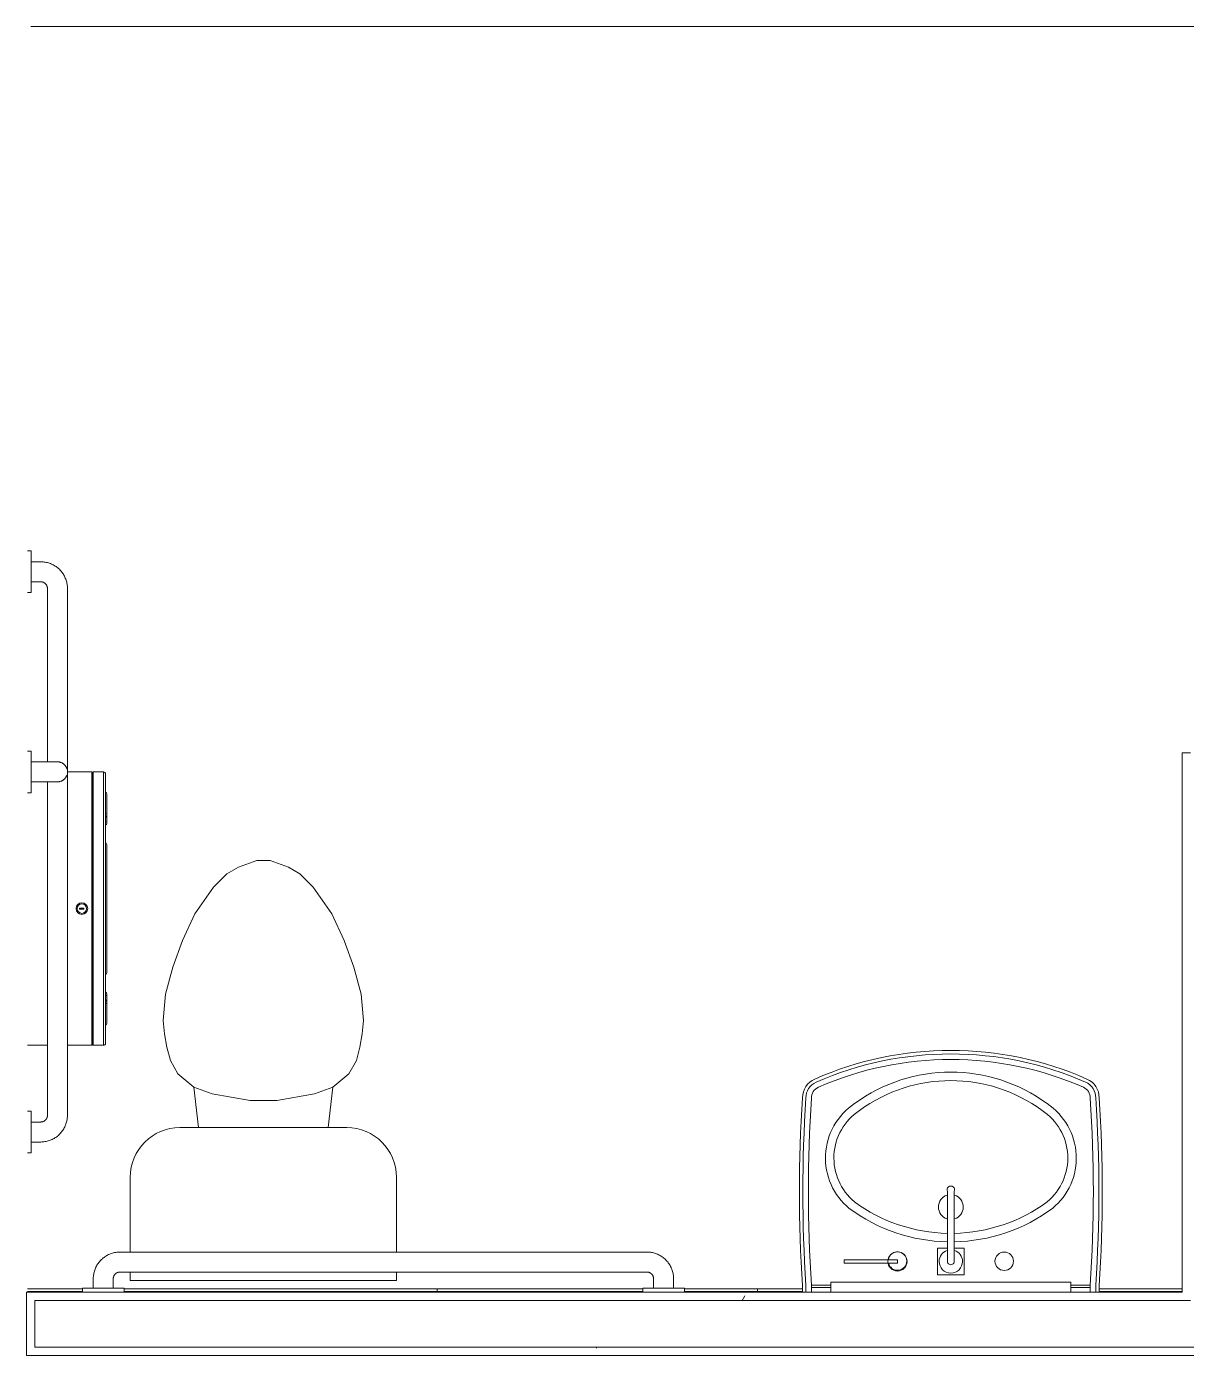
# Model space of a CAD drawing. Header units: inches. Extents: x 24207 to 25740, y -22797 to -22370.
# Drawn here: x 25174.8 to 25261.7, y -22470.2 to -22370.6 of the extents above; entities that cross this region are included whole.
import ezdxf

# ---------------------------------------------------------------- set-up
doc = ezdxf.new("R2010")
doc.units = ezdxf.units.IN
doc.header["$MEASUREMENT"] = 0
for name, color, linetype, lineweight in [('A-WALL', 113, 'Continuous', 20), ('A-WALL-PATT', 111, 'Continuous', 50), ('I-WALL', 2, 'Continuous', 20), ('P-SANR-FIXT', 6, 'Continuous', 20), ('Q-SPCQ', 91, 'Continuous', 20)]:
    doc.layers.add(name, color=color, linetype=linetype, lineweight=lineweight)
pattern_1 = [(0, (0, 0), (30.72, 7.68), [1.267, -21.773, 1.267, -21.773, -122.88]), (0, (0, 0), (30.72, 7.68), [-46.08, 1.267, -44.813, 1.267, -21.773, -53.76]), (0, (0, 0), (30.72, 7.68), [-115.2, 1.267, -14.093, 1.267, -37.133]), (120, (11.52, 3.84), (-22.0110751, 22.7643004), [1.267, -21.773, 1.267, -21.773, -122.88]), (120, (11.52, 3.84), (-22.0110751, 22.7643004), [-46.08, 1.267, -44.813, 1.267, -21.773, -53.76]), (120, (11.52, 3.84), (-22.0110751, 22.7643004), [-115.2, 1.267, -14.093, 1.267, -37.133]), (240, (15.36, 19.2), (-8.7089249, -30.4443004), [1.267, -21.773, 1.267, -21.773, -122.88]), (240, (15.36, 19.2), (-8.7089249, -30.4443004), [-46.08, 1.267, -44.813, 1.267, -21.773, -53.76]), (240, (15.36, 19.2), (-8.7089249, -30.4443004), [-115.2, 1.267, -14.093, 1.267, -37.133])]

# ---------------------------------------------------------------- blocks, each defined once
blk = doc.blocks.new('Toilet-Domestic-3D - Toilet-Domestic-3D-V26-Enlarged First Floor Plan _East_')
at = {"layer": 'P-SANR-FIXT', "color": 43, "lineweight": 13}
for p, q in [((-1.874, 11.5), (-0.5, 12)), ((-0.5, 12), (0.5, 12)), ((0.5, 12), (1.874, 11.5)), ((-3.74, 10), (-2.74, 11)), ((-2.74, 11), (-1.874, 11.5)), ((1.874, 11.5), (2.74, 11)), ((2.74, 11), (3.74, 10)), ((-5.127, 8), (-3.74, 10)), ((3.74, 10), (5.127, 8)), ((-6.06, 6), (-5.127, 8)), ((5.127, 8), (6.06, 6)), ((-6.788, 4), (-6.06, 6)), ((6.06, 6), (6.788, 4)), ((-7.326, 1.992), (-6.788, 4)), ((6.788, 4), (7.326, 1.992)), ((-7.5, 0), (-7.326, 1.992)), ((7.326, 1.992), (7.5, 0)), ((-7.413, -0.996), (-7.5, 0)), ((-7.236, -2), (-7.413, -0.996)), ((7.413, -0.996), (7.236, -2)), ((7.5, 0), (7.413, -0.996)), ((-6.968, -3), (-7.236, -2)), ((7.236, -2), (6.968, -3)), ((-6.401, -4), (-6.968, -3)), ((6.968, -3), (6.401, -4)), ((-5.209, -5), (-6.401, -4)), ((6.401, -4), (5.209, -5)), ((-3.836, -5.5), (-5.209, -5)), ((-4.862, -8.024), (-5.209, -5)), ((-1, -6), (-3.836, -5.5)), ((3.836, -5.5), (1, -6)), ((5.209, -5), (3.836, -5.5)), ((4.862, -8.024), (5.209, -5)), ((1, -6), (-1, -6)), ((6.25, -8.024), (-6.25, -8.024)), ((-9.976, -11.75), (-9.976, -17.352)), ((9.976, -17.351), (9.976, -11.75)), ((-9.976, -18.851), (-9.976, -19.476)), ((9.976, -19.476), (9.976, -18.851)), ((-9.976, -19.476), (9.976, -19.476))]:
    blk.add_line(p, q, dxfattribs=at)
for centre, start, end in [((-6.25, -11.75), 90, 180), ((6.25, -11.75), 0, 90)]:
    blk.add_arc(centre, 3.726, start, end, dxfattribs=at)
blk = doc.blocks.new('Sink-Bathroom-Kohler-Pinoir-2035-8 - Vitreous_China-0-White-11071-Enlarged First Floor Plan _East_')
at = {"layer": 'P-SANR-FIXT', "color": 43, "lineweight": 13}
for p, q in [((25232.927, -22465.428), (25232.927, -22464.931)), ((25233.183, -22464.922), (25233.183, -22465.428)), ((25233.596, -22465.428), (25233.596, -22464.908)), ((25233.596, -22465.095), (25235.046, -22465.093)), ((25235.046, -22464.908), (25233.597, -22464.908)), ((25254.496, -22464.908), (25253.046, -22464.908)), ((25253.046, -22465.093), (25254.497, -22465.095)), ((25254.497, -22464.908), (25254.497, -22465.428)), ((25254.91, -22465.428), (25254.91, -22464.922)), ((25255.166, -22464.931), (25255.166, -22465.428))]:
    blk.add_line(p, q, dxfattribs=at)
for centre, radius, start, end in [((25244.048, -22472.728), 25.411, 66.33023, 113.67416), ((25244.048, -22472.728), 25.155, 66.33023, 113.67265), ((25244.048, -22472.728), 24.741, 66.33023, 113.66977), ((25234.472, -22450.867), 1.545, 113.96045, 180.03452), ((25244.046, -22461.139), 12.202, 53.76827, 126.23173), ((25253.634, -22450.858), 1.532, 359.50574, 66.33023), ((25234.472, -22450.867), 1.289, 113.98765, 180.39647), ((25234.472, -22450.867), 0.875, 114.05534, 181.29272), ((25244.046, -22461.139), 11.567, 53.69309, 126.30691), ((25253.634, -22450.858), 0.862, 358.07827, 66.33023), ((25253.634, -22450.858), 1.276, 359.09648, 66.33023), ((25339.276, -22457.898), 106.581, 176.21831, 183.7835), ((25339.276, -22457.898), 106.325, 176.21351, 183.78805), ((25339.276, -22457.898), 105.911, 176.20455, 183.79545), ((25239.54, -22455.377), 4.895, 123.55144, 230.63664), ((25248.553, -22455.377), 4.895, 309.36336, 56.44856), ((25148.817, -22457.898), 105.911, 356.20455, 3.79545), ((25148.817, -22457.898), 106.325, 356.21195, 3.78539), ((25148.817, -22457.898), 106.581, 356.2165, 3.78002), ((25239.54, -22455.377), 4.26, 123.35585, 230.42253), ((25248.553, -22455.377), 4.26, 309.57747, 56.64415), ((25244.046, -22459.053), 0.934, 107.0285, 180), ((25244.046, -22459.053), 0.934, 0, 72.9715), ((25244.046, -22448.848), 12.818, 233.57252, 268.87408), ((25244.046, -22448.848), 12.183, 233.65076, 268.81541), ((25244.046, -22459.053), 0.934, 180, 252.9715), ((25244.046, -22448.848), 12.183, 271.18459, 306.34924), ((25244.046, -22448.848), 12.818, 271.12592, 306.42748), ((25244.046, -22459.053), 0.934, 287.0285, 0), ((25240.05, -22463.105), 0.692, 0, 170.98091), ((25248.046, -22463.115), 0.69, 0, 180), ((25240.05, -22463.105), 0.692, 193.97863, 0), ((25248.046, -22463.115), 0.69, 180, 0)]:
    blk.add_arc(centre, radius, start, end, dxfattribs=at)
blk = doc.blocks.new('817_Grab_Bars - 8170-001420-V28-Enlarged First Floor Plan _East_')
at = {"layer": 'Q-SPCQ', "color": 43, "lineweight": 13}
for p, q in [((25521.671, -22642.74), (25521.39, -22642.74)), ((25521.671, -22642.74), (25521.671, -22644.303)), ((25522.39, -22643.553), (25521.671, -22643.553)), ((25521.671, -22644.303), (25521.671, -22645.865)), ((25521.671, -22645.053), (25522.39, -22645.053)), ((25522.89, -22645.553), (25522.89, -22685.053)), ((25524.39, -22685.053), (25524.39, -22645.553)), ((25521.39, -22645.865), (25521.671, -22645.865)), ((25521.671, -22684.74), (25521.39, -22684.74)), ((25521.671, -22684.74), (25521.671, -22686.303)), ((25522.39, -22685.553), (25521.671, -22685.553)), ((25521.671, -22686.303), (25521.671, -22687.865)), ((25521.671, -22687.053), (25522.39, -22687.053)), ((25521.39, -22687.865), (25521.671, -22687.865))]:
    blk.add_line(p, q, dxfattribs=at)
at = {"layer": 'Q-SPCQ', "color": 43, "lineweight": 13, "flags": 128}
for points in [[(25524.39, -22645.553), (25524.389, -22645.473), (25524.384, -22645.393), (25524.376, -22645.313), (25524.365, -22645.234), (25524.35, -22645.155), (25524.333, -22645.077), (25524.312, -22645), (25524.289, -22644.924), (25524.262, -22644.848), (25524.232, -22644.774), (25524.2, -22644.701), (25524.164, -22644.629), (25524.126, -22644.559), (25524.085, -22644.49), (25524.041, -22644.424), (25523.994, -22644.358), (25523.945, -22644.295), (25523.894, -22644.234), (25523.84, -22644.175), (25523.784, -22644.118), (25523.725, -22644.064), (25523.665, -22644.011), (25523.602, -22643.962), (25523.537, -22643.914), (25523.471, -22643.87), (25523.403, -22643.828), (25523.333, -22643.789), (25523.262, -22643.753), (25523.189, -22643.719), (25523.115, -22643.689), (25523.04, -22643.661), (25522.964, -22643.637), (25522.887, -22643.615), (25522.809, -22643.597), (25522.73, -22643.582), (25522.651, -22643.57), (25522.572, -22643.561), (25522.492, -22643.555), (25522.412, -22643.553), (25522.39, -22643.553)], [(25522.39, -22645.053), (25522.41, -22645.053), (25522.43, -22645.054), (25522.45, -22645.056), (25522.47, -22645.059), (25522.49, -22645.063), (25522.509, -22645.067), (25522.528, -22645.072), (25522.548, -22645.078), (25522.566, -22645.085), (25522.585, -22645.092), (25522.603, -22645.1), (25522.621, -22645.109), (25522.639, -22645.119), (25522.656, -22645.129), (25522.673, -22645.14), (25522.689, -22645.152), (25522.705, -22645.164), (25522.72, -22645.177), (25522.735, -22645.19), (25522.749, -22645.204), (25522.763, -22645.219), (25522.776, -22645.234), (25522.788, -22645.25), (25522.8, -22645.266), (25522.811, -22645.283), (25522.821, -22645.3), (25522.831, -22645.317), (25522.84, -22645.335), (25522.849, -22645.353), (25522.856, -22645.372), (25522.863, -22645.39), (25522.869, -22645.409), (25522.875, -22645.429), (25522.879, -22645.448), (25522.883, -22645.468), (25522.886, -22645.488), (25522.888, -22645.507), (25522.89, -22645.527), (25522.89, -22645.547), (25522.89, -22645.553)], [(25522.39, -22687.053), (25522.47, -22687.051), (25522.55, -22687.046), (25522.63, -22687.038), (25522.709, -22687.027), (25522.788, -22687.013), (25522.866, -22686.995), (25522.943, -22686.975), (25523.019, -22686.951), (25523.095, -22686.925), (25523.169, -22686.895), (25523.242, -22686.862), (25523.314, -22686.827), (25523.384, -22686.788), (25523.453, -22686.747), (25523.52, -22686.703), (25523.585, -22686.657), (25523.648, -22686.608), (25523.709, -22686.556), (25523.768, -22686.502), (25523.825, -22686.446), (25523.88, -22686.388), (25523.932, -22686.327), (25523.981, -22686.264), (25524.029, -22686.2), (25524.073, -22686.133), (25524.115, -22686.065), (25524.154, -22685.995), (25524.19, -22685.924), (25524.224, -22685.851), (25524.254, -22685.778), (25524.282, -22685.702), (25524.306, -22685.626), (25524.328, -22685.549), (25524.346, -22685.471), (25524.361, -22685.393), (25524.373, -22685.314), (25524.382, -22685.234), (25524.388, -22685.154), (25524.39, -22685.074), (25524.39, -22685.053)], [(25522.89, -22685.053), (25522.89, -22685.073), (25522.889, -22685.093), (25522.887, -22685.113), (25522.884, -22685.132), (25522.88, -22685.152), (25522.876, -22685.172), (25522.871, -22685.191), (25522.865, -22685.21), (25522.858, -22685.229), (25522.851, -22685.248), (25522.843, -22685.266), (25522.834, -22685.284), (25522.824, -22685.301), (25522.814, -22685.318), (25522.803, -22685.335), (25522.791, -22685.351), (25522.779, -22685.367), (25522.766, -22685.383), (25522.753, -22685.397), (25522.739, -22685.411), (25522.724, -22685.425), (25522.709, -22685.438), (25522.693, -22685.451), (25522.677, -22685.462), (25522.66, -22685.474), (25522.643, -22685.484), (25522.626, -22685.494), (25522.608, -22685.503), (25522.59, -22685.511), (25522.571, -22685.519), (25522.553, -22685.526), (25522.534, -22685.532), (25522.514, -22685.537), (25522.495, -22685.542), (25522.475, -22685.546), (25522.455, -22685.549), (25522.436, -22685.551), (25522.416, -22685.552), (25522.396, -22685.553), (25522.39, -22685.553)]]:
    blk.add_lwpolyline(points, dxfattribs=at)
blk = doc.blocks.new('817_Grab_Bars - 8170-001420-V37-Enlarged First Floor Plan _East_')
at = {"layer": 'Q-SPCQ', "color": 43, "lineweight": 13}
for p, q in [((25175.109, -22409.865), (25174.828, -22409.865)), ((25175.109, -22409.865), (25175.109, -22411.428)), ((25175.828, -22410.678), (25175.109, -22410.678)), ((25175.109, -22411.428), (25175.109, -22412.99)), ((25175.109, -22412.178), (25175.828, -22412.178)), ((25174.828, -22412.99), (25175.109, -22412.99)), ((25176.328, -22412.678), (25176.328, -22425.679)), ((25177.828, -22452.178), (25177.828, -22412.678)), ((25176.328, -22427.173), (25176.328, -22452.178)), ((25175.109, -22451.865), (25174.828, -22451.865)), ((25175.109, -22451.865), (25175.109, -22453.428)), ((25175.828, -22452.678), (25175.109, -22452.678)), ((25175.109, -22453.428), (25175.109, -22454.99)), ((25175.109, -22454.178), (25175.828, -22454.178)), ((25174.828, -22454.99), (25175.109, -22454.99))]:
    blk.add_line(p, q, dxfattribs=at)
at = {"layer": 'Q-SPCQ', "color": 43, "lineweight": 13, "flags": 128}
for points in [[(25177.828, -22412.678), (25177.826, -22412.598), (25177.821, -22412.518), (25177.813, -22412.438), (25177.802, -22412.359), (25177.788, -22412.28), (25177.77, -22412.202), (25177.75, -22412.125), (25177.726, -22412.049), (25177.7, -22411.973), (25177.67, -22411.899), (25177.637, -22411.826), (25177.602, -22411.754), (25177.563, -22411.684), (25177.522, -22411.615), (25177.478, -22411.549), (25177.432, -22411.483), (25177.383, -22411.42), (25177.331, -22411.359), (25177.277, -22411.3), (25177.221, -22411.243), (25177.163, -22411.189), (25177.102, -22411.136), (25177.039, -22411.087), (25176.975, -22411.039), (25176.908, -22410.995), (25176.84, -22410.953), (25176.77, -22410.914), (25176.699, -22410.878), (25176.626, -22410.844), (25176.552, -22410.814), (25176.477, -22410.786), (25176.401, -22410.762), (25176.324, -22410.74), (25176.246, -22410.722), (25176.168, -22410.707), (25176.089, -22410.695), (25176.009, -22410.686), (25175.929, -22410.68), (25175.849, -22410.678), (25175.828, -22410.678)], [(25175.828, -22412.178), (25175.848, -22412.178), (25175.868, -22412.179), (25175.888, -22412.181), (25175.907, -22412.184), (25175.927, -22412.188), (25175.947, -22412.192), (25175.966, -22412.197), (25175.985, -22412.203), (25176.004, -22412.21), (25176.022, -22412.217), (25176.041, -22412.225), (25176.059, -22412.234), (25176.076, -22412.244), (25176.093, -22412.254), (25176.11, -22412.265), (25176.126, -22412.277), (25176.142, -22412.289), (25176.157, -22412.302), (25176.172, -22412.315), (25176.186, -22412.329), (25176.2, -22412.344), (25176.213, -22412.359), (25176.226, -22412.375), (25176.237, -22412.391), (25176.248, -22412.408), (25176.259, -22412.425), (25176.269, -22412.442), (25176.278, -22412.46), (25176.286, -22412.478), (25176.294, -22412.497), (25176.301, -22412.515), (25176.307, -22412.534), (25176.312, -22412.554), (25176.317, -22412.573), (25176.32, -22412.593), (25176.323, -22412.613), (25176.326, -22412.632), (25176.327, -22412.652), (25176.328, -22412.672), (25176.328, -22412.678)], [(25175.828, -22454.178), (25175.908, -22454.176), (25175.988, -22454.171), (25176.067, -22454.163), (25176.146, -22454.152), (25176.225, -22454.138), (25176.303, -22454.12), (25176.38, -22454.1), (25176.457, -22454.076), (25176.532, -22454.05), (25176.607, -22454.02), (25176.68, -22453.987), (25176.751, -22453.952), (25176.821, -22453.913), (25176.89, -22453.872), (25176.957, -22453.828), (25177.022, -22453.782), (25177.085, -22453.733), (25177.146, -22453.681), (25177.206, -22453.627), (25177.262, -22453.571), (25177.317, -22453.513), (25177.369, -22453.452), (25177.419, -22453.389), (25177.466, -22453.325), (25177.511, -22453.258), (25177.553, -22453.19), (25177.592, -22453.12), (25177.628, -22453.049), (25177.661, -22452.976), (25177.692, -22452.903), (25177.719, -22452.827), (25177.744, -22452.751), (25177.765, -22452.674), (25177.783, -22452.596), (25177.799, -22452.518), (25177.811, -22452.439), (25177.819, -22452.359), (25177.825, -22452.279), (25177.828, -22452.199), (25177.828, -22452.178)], [(25176.328, -22452.178), (25176.327, -22452.198), (25176.326, -22452.218), (25176.324, -22452.238), (25176.321, -22452.257), (25176.318, -22452.277), (25176.313, -22452.297), (25176.308, -22452.316), (25176.302, -22452.335), (25176.296, -22452.354), (25176.288, -22452.373), (25176.28, -22452.391), (25176.271, -22452.409), (25176.262, -22452.426), (25176.251, -22452.443), (25176.24, -22452.46), (25176.229, -22452.476), (25176.217, -22452.492), (25176.204, -22452.508), (25176.19, -22452.522), (25176.176, -22452.536), (25176.161, -22452.55), (25176.146, -22452.563), (25176.131, -22452.576), (25176.114, -22452.587), (25176.098, -22452.599), (25176.081, -22452.609), (25176.063, -22452.619), (25176.046, -22452.628), (25176.027, -22452.636), (25176.009, -22452.644), (25175.99, -22452.651), (25175.971, -22452.657), (25175.952, -22452.662), (25175.932, -22452.667), (25175.913, -22452.671), (25175.893, -22452.674), (25175.873, -22452.676), (25175.853, -22452.677), (25175.833, -22452.678), (25175.828, -22452.678)]]:
    blk.add_lwpolyline(points, dxfattribs=at)
blk = doc.blocks.new('Dispenser-Toilet_Tissue-Frost_Products_LTD_-Jumbo-169 - Steel-Brushed-Stainless_Steel-V38-Enlarged First Floor Plan _East_')
at = {"layer": 'Q-SPCQ', "color": 43, "lineweight": 13}
for p, q in [((25179.668, -22426.429), (25177.828, -22426.429)), ((25179.668, -22426.429), (25179.668, -22446.926)), ((25179.728, -22446.869), (25179.728, -22426.489)), ((25179.759, -22426.489), (25179.728, -22426.489)), ((25180.528, -22426.429), (25179.759, -22426.429)), ((25179.759, -22426.429), (25179.759, -22426.489)), ((25179.759, -22426.489), (25179.759, -22446.87)), ((25180.528, -22446.926), (25180.528, -22426.429)), ((25180.688, -22427.941), (25180.688, -22426.589)), ((25180.688, -22445.417), (25180.688, -22427.941)), ((25180.788, -22430.273), (25180.788, -22428.103)), ((25180.688, -22431.742), (25180.688, -22430.435)), ((25180.788, -22441.432), (25180.788, -22431.926)), ((25178.73, -22436.638), (25178.73, -22436.719)), ((25179.067, -22436.638), (25178.73, -22436.638)), ((25178.73, -22436.719), (25179.067, -22436.719)), ((25179.067, -22436.719), (25179.067, -22436.638)), ((25180.688, -22442.924), (25180.688, -22441.617)), ((25180.788, -22445.256), (25180.788, -22443.085)), ((25180.688, -22446.769), (25180.688, -22445.417)), ((25174.828, -22446.926), (25176.331, -22446.926)), ((25177.828, -22446.926), (25179.668, -22446.926)), ((25179.728, -22446.869), (25179.759, -22446.869)), ((25179.759, -22446.869), (25179.759, -22446.926)), ((25179.759, -22446.926), (25180.528, -22446.926))]:
    blk.add_line(p, q, dxfattribs=at)
for radius in [0.438, 0.358]:
    blk.add_circle((25178.909, -22436.679), radius, dxfattribs=at)
for centre, radius, start, end in [((25179.668, -22426.489), 0.06, 0, 90), ((25180.528, -22426.589), 0.16, 0, 90), ((25180.608, -22428.103), 0.18, 0, 63.6122), ((25180.672, -22429.655), 0.118, 10.8116, 82.35689), ((25180.637, -22429.653), 0.151, 289.63407, 357.32096), ((25180.637, -22429.676), 0.151, 289.63407, 356.83311), ((25180.608, -22429.684), 0.18, 296.3878, 0), ((25180.67, -22430.256), 0.119, 10.04014, 81.51951), ((25180.637, -22430.255), 0.151, 289.63407, 357.32096), ((25180.637, -22430.263), 0.151, 289.63407, 357.32096), ((25180.608, -22430.273), 0.18, 296.3878, 0), ((25180.568, -22431.926), 0.22, 0, 56.94427), ((25180.568, -22441.432), 0.22, 303.05573, 0), ((25180.608, -22443.085), 0.18, 0, 63.6122), ((25180.637, -22443.095), 0.151, 2.67904, 70.36593), ((25180.637, -22443.103), 0.151, 2.67904, 70.36593), ((25180.67, -22443.102), 0.119, 278.48049, 349.95986), ((25180.608, -22443.674), 0.18, 0, 63.60843), ((25180.637, -22443.683), 0.151, 3.16673, 70.37261), ((25180.637, -22443.705), 0.151, 2.67904, 70.36528), ((25180.672, -22443.703), 0.118, 277.64311, 349.1884), ((25180.608, -22445.256), 0.18, 296.3878, 0), ((25179.668, -22446.866), 0.0601, 270, 357.31847), ((25180.528, -22446.766), 0.16, 270, 359.00189)]:
    blk.add_arc(centre, radius, start, end, dxfattribs=at)
blk = doc.blocks.new('817_Grab_Bars - 8170-001180-V29-Enlarged First Floor Plan _East_')
at = {"layer": 'Q-SPCQ', "color": 43, "lineweight": 13}
for p, q in [((25468.203, -22631.303), (25468.203, -22631.584)), ((25471.328, -22631.584), (25468.203, -22631.584)), ((25469.015, -22631.584), (25469.015, -22632.303)), ((25470.515, -22632.303), (25470.515, -22631.584)), ((25471.328, -22631.584), (25471.328, -22631.303))]:
    blk.add_line(p, q, dxfattribs=at)
at = {"layer": 'Q-SPCQ', "color": 43, "lineweight": 13, "flags": 128}
for points in [[(25469.015, -22632.303), (25469.015, -22632.353), (25469.015, -22632.403), (25469.015, -22632.452), (25469.015, -22632.502), (25469.015, -22632.551), (25469.015, -22632.6), (25469.015, -22632.648), (25469.015, -22632.696), (25469.015, -22632.743), (25469.015, -22632.79), (25469.015, -22632.835), (25469.015, -22632.88), (25469.015, -22632.924), (25469.015, -22632.967), (25469.015, -22633.009), (25469.015, -22633.049), (25469.015, -22633.089), (25469.015, -22633.127), (25469.015, -22633.164), (25469.015, -22633.2), (25469.015, -22633.234), (25469.015, -22633.266), (25469.015, -22633.297), (25469.015, -22633.327), (25469.015, -22633.355), (25469.015, -22633.381), (25469.015, -22633.405), (25469.015, -22633.428), (25469.015, -22633.449), (25469.015, -22633.468), (25469.015, -22633.485), (25469.015, -22633.5), (25469.015, -22633.514), (25469.015, -22633.525), (25469.015, -22633.535), (25469.015, -22633.542), (25469.015, -22633.548), (25469.015, -22633.551), (25469.015, -22633.553)], [(25469.015, -22632.892), (25469.015, -22632.847), (25469.015, -22632.802), (25469.015, -22632.756), (25469.015, -22632.709), (25469.015, -22632.661), (25469.015, -22632.613), (25469.015, -22632.564), (25469.015, -22632.515), (25469.015, -22632.466), (25469.015, -22632.416), (25469.015, -22632.366), (25469.015, -22632.316)], [(25470.515, -22633.553), (25470.515, -22633.552), (25470.515, -22633.549), (25470.515, -22633.544), (25470.515, -22633.537), (25470.515, -22633.528), (25470.515, -22633.517), (25470.515, -22633.504), (25470.515, -22633.489), (25470.515, -22633.473), (25470.515, -22633.454), (25470.515, -22633.434), (25470.515, -22633.412), (25470.515, -22633.388), (25470.515, -22633.362), (25470.515, -22633.334), (25470.515, -22633.305), (25470.515, -22633.275), (25470.515, -22633.243), (25470.515, -22633.209), (25470.515, -22633.174), (25470.515, -22633.137), (25470.515, -22633.099), (25470.515, -22633.06), (25470.515, -22633.02), (25470.515, -22632.978), (25470.515, -22632.936), (25470.515, -22632.892), (25470.515, -22632.847), (25470.515, -22632.802), (25470.515, -22632.756), (25470.515, -22632.709), (25470.515, -22632.661), (25470.515, -22632.613), (25470.515, -22632.564), (25470.515, -22632.515), (25470.515, -22632.466), (25470.515, -22632.416), (25470.515, -22632.366), (25470.515, -22632.316), (25470.515, -22632.303)], [(25470.515, -22632.303), (25470.515, -22632.353), (25470.515, -22632.403), (25470.515, -22632.452), (25470.515, -22632.502), (25470.515, -22632.551), (25470.515, -22632.6)], [(25469.015, -22633.553), (25469.015, -22633.552), (25469.015, -22633.549), (25469.015, -22633.544), (25469.015, -22633.537), (25469.015, -22633.528), (25469.015, -22633.517), (25469.015, -22633.504), (25469.015, -22633.489), (25469.015, -22633.473), (25469.015, -22633.454), (25469.015, -22633.434), (25469.015, -22633.412), (25469.015, -22633.388), (25469.015, -22633.362), (25469.015, -22633.334), (25469.015, -22633.305), (25469.015, -22633.275), (25469.015, -22633.243), (25469.015, -22633.209), (25469.015, -22633.174), (25469.015, -22633.137), (25469.015, -22633.099), (25469.015, -22633.06), (25469.015, -22633.02), (25469.015, -22632.978)], [(25469.529, -22634.265), (25469.501, -22634.255), (25469.473, -22634.244), (25469.446, -22634.231), (25469.419, -22634.218), (25469.393, -22634.204), (25469.367, -22634.188), (25469.342, -22634.172), (25469.317, -22634.154), (25469.294, -22634.136), (25469.271, -22634.117), (25469.249, -22634.096), (25469.227, -22634.075), (25469.207, -22634.053), (25469.187, -22634.031), (25469.169, -22634.007), (25469.151, -22633.983), (25469.134, -22633.958), (25469.118, -22633.932), (25469.104, -22633.906), (25469.09, -22633.88), (25469.078, -22633.852), (25469.066, -22633.825), (25469.056, -22633.796), (25469.047, -22633.768), (25469.039, -22633.739), (25469.032, -22633.71), (25469.026, -22633.68), (25469.022, -22633.651), (25469.018, -22633.621), (25469.016, -22633.591), (25469.015, -22633.561), (25469.015, -22633.553)], [(25470.515, -22633.553), (25470.515, -22633.583), (25470.513, -22633.613), (25470.51, -22633.643), (25470.506, -22633.672), (25470.5, -22633.702), (25470.494, -22633.731), (25470.486, -22633.76), (25470.477, -22633.789), (25470.467, -22633.817), (25470.456, -22633.845), (25470.444, -22633.872), (25470.43, -22633.899), (25470.416, -22633.925), (25470.401, -22633.951), (25470.384, -22633.976), (25470.367, -22634.001), (25470.348, -22634.024), (25470.329, -22634.047), (25470.309, -22634.07), (25470.288, -22634.091), (25470.266, -22634.111), (25470.243, -22634.131), (25470.22, -22634.15), (25470.195, -22634.167), (25470.17, -22634.184), (25470.145, -22634.2), (25470.119, -22634.214), (25470.092, -22634.228), (25470.065, -22634.24), (25470.037, -22634.252), (25470.009, -22634.262), (25469.98, -22634.271), (25469.951, -22634.279)], [(25470.515, -22632.967), (25470.515, -22633.009), (25470.515, -22633.049), (25470.515, -22633.089), (25470.515, -22633.127), (25470.515, -22633.164), (25470.515, -22633.2), (25470.515, -22633.234), (25470.515, -22633.266), (25470.515, -22633.297), (25470.515, -22633.327), (25470.515, -22633.355), (25470.515, -22633.381), (25470.515, -22633.405), (25470.515, -22633.428), (25470.515, -22633.449), (25470.515, -22633.468), (25470.515, -22633.485), (25470.515, -22633.5), (25470.515, -22633.514), (25470.515, -22633.525), (25470.515, -22633.535), (25470.515, -22633.542), (25470.515, -22633.548), (25470.515, -22633.551), (25470.515, -22633.553)]]:
    blk.add_lwpolyline(points, dxfattribs=at)
blk = doc.blocks.new('Bradley-Washroom_Accessories-Mirrors-780_Custom - Bradley-Washroom_Accessories-Mirrors-780_Custom-166799-Enlarged First Floor Plan _East_')
at = {"layer": 'Q-SPCQ', "color": 43, "lineweight": 13}
for p, q in [((25235.046, -22464.678), (25253.046, -22464.678)), ((25235.046, -22464.678), (25235.046, -22465.428)), ((25253.046, -22465.428), (25253.046, -22464.678))]:
    blk.add_line(p, q, dxfattribs=at)
blk = doc.blocks.new('Faucet-Lavatory-Zurn-Z6920XL - Z6920-XL-ADM2-H4-162583-Enlarged First Floor Plan _East_')
at = {"layer": 'P-SANR-FIXT', "lineweight": 9}
for p, q in [((1, 1), (-1, 1)), ((-1, 1), (-1, -1)), ((1, -1), (1, 1)), ((-0.25, 0), (-0.25, -5.246)), ((0.25, -5.246), (0.25, 0)), ((8, 0.125), (4, 0.125)), ((4, 0.125), (4, -0.125)), ((8, -0.125), (8, 0.125)), ((4, -0.125), (8, -0.125)), ((-1, -1), (-0.25, -1)), ((0.25, -1), (1, -1))]:
    blk.add_line(p, q, dxfattribs=at)
blk.add_circle((4, 0), 0.719, dxfattribs=at)
for centre, radius, start, end in [((0, 0), 0.875, 0, 180), ((0, 0), 0.875, 180, 251.81725), ((0, 0), 0.25, 360, 180), ((0, 0), 0.875, 288.18275, 0), ((0, -5.375), 0.281, 152.73396, 27.26604)]:
    blk.add_arc(centre, radius, start, end, dxfattribs=at)

msp = doc.modelspace()

# ---------------------------------------------------------------- hatches: boundary and pattern name
at = {"layer": 'A-WALL-PATT', "lineweight": 9}
h = msp.add_hatch(dxfattribs=at)
h.set_pattern_fill('FP1_21', color=8, style=0, pattern_type=2)
h.set_pattern_definition(pattern_1)
h.paths.add_polyline_path([(25174.765, -22469.553), (25175.39, -22469.553), (25175.39, -22466.053), (25262.015, -22466.053), (25262.015, -22465.428), (25174.765, -22465.428), (25174.765, -22466.053)], flags=0)
h.paths.add_polyline_path([(25265.515, -22466.053), (25266.046, -22466.053), (25266.046, -22465.428), (25265.515, -22465.428)], flags=0)
h = msp.add_hatch(dxfattribs=at)
h.set_pattern_fill('FP1_61', color=8, style=0, pattern_type=2)
h.set_pattern_definition([(180, (25265.515, -22477.428), (48, -24), [48, 0, 0, 0]), (270, (25241.515, -22465.43), (48, 3e-15), [12, -12]), (270, (25253.515, -22477.43), (48, 3e-15), [12, -12]), (270, (25229.515, -22477.43), (48, 3e-15), [12, -12]), (180, (25265.515, -22489.428), (48, -24), [48, 0, 0, 0]), (270, (25217.515, -22465.43), (48, 3e-15), [12, -12])])
h.paths.add_polyline_path([(25174.828, -22465.428), (25178.953, -22465.428), (25178.953, -22465.178), (25174.828, -22465.178)], flags=0)
h.paths.add_polyline_path([(25261.39, -22465.428), (25261.39, -22465.178), (25255.166, -22465.178), (25255.166, -22465.428), (25260.226, -22465.428)], flags=0)
h.paths.add_polyline_path([(25182.078, -22465.428), (25220.953, -22465.428), (25220.953, -22465.178), (25182.078, -22465.178)], flags=0)
h.paths.add_polyline_path([(25232.927, -22465.428), (25232.927, -22465.178), (25224.078, -22465.178), (25224.078, -22465.428), (25226.526, -22465.428)], flags=0)
h = msp.add_hatch(dxfattribs=at)
h.set_pattern_fill('FP1_21', color=8, style=0, pattern_type=2)
h.set_pattern_definition(pattern_1)
h.paths.add_polyline_path([(25184.401, -22470.178), (25266.046, -22470.178), (25266.046, -22469.553), (25174.765, -22469.553), (25174.765, -22470.178), (25175.976, -22470.178)], flags=0)

# ---------------------------------------------------------------- linework, layer by layer
at = {"layer": 'A-WALL', "color": 43, "lineweight": 13}
for p, q in [((25178.953, -22465.178), (25174.828, -22465.178)), ((25220.953, -22465.178), (25182.078, -22465.178)), ((25232.927, -22465.178), (25224.078, -22465.178)), ((25261.394, -22465.178), (25255.166, -22465.178))]:
    msp.add_line(p, q, dxfattribs=at)
at = {"layer": 'A-WALL', "color": 7}
for p, q in [((25175.39, -22466.053), (25175.39, -22469.553)), ((25175.39, -22466.053), (25262.015, -22466.053)), ((25175.39, -22469.553), (25266.046, -22469.553))]:
    msp.add_line(p, q, dxfattribs=at)
at = {"layer": 'I-WALL', "color": 43, "lineweight": 13}
msp.add_line((25302.765, -22370.553), (25175.078, -22370.553), dxfattribs=at)
at = {"layer": 'I-WALL', "color": 7}
for p, q in [((25262.015, -22424.99), (25261.39, -22424.99)), ((25261.39, -22424.99), (25261.39, -22465.428)), ((25261.39, -22465.428), (25174.765, -22465.428)), ((25174.765, -22465.428), (25174.765, -22466.053)), ((25174.765, -22466.053), (25174.765, -22469.553)), ((25174.765, -22469.553), (25174.765, -22470.178)), ((25174.765, -22470.178), (25266.046, -22470.178))]:
    msp.add_line(p, q, dxfattribs=at)

# ---------------------------------------------------------------- block references
at = {"layer": 'P-SANR-FIXT', "color": 43, "lineweight": 13}
for name, p in [('Toilet-Domestic-3D - Toilet-Domestic-3D-V26-Enlarged First Floor Plan _East_', (25192.515, -22445.077)), ('Sink-Bathroom-Kohler-Pinoir-2035-8 - Vitreous_China-0-White-11071-Enlarged First Floor Plan _East_', (0, 0))]:
    msp.add_blockref(name, p, dxfattribs=at)
at = {"layer": 'P-SANR-FIXT', "color": 250, "lineweight": 13, "rotation": 180}
msp.add_blockref('Faucet-Lavatory-Zurn-Z6920XL - Z6920-XL-ADM2-H4-162583-Enlarged First Floor Plan _East_', (25244.046, -22463.132), dxfattribs=at)
at = {"layer": 'Q-SPCQ', "color": 43, "lineweight": 13}
for name in ['817_Grab_Bars - 8170-001420-V37-Enlarged First Floor Plan _East_', 'Dispenser-Toilet_Tissue-Frost_Products_LTD_-Jumbo-169 - Steel-Brushed-Stainless_Steel-V38-Enlarged First Floor Plan _East_', 'Bradley-Washroom_Accessories-Mirrors-780_Custom - Bradley-Washroom_Accessories-Mirrors-780_Custom-166799-Enlarged First Floor Plan _East_']:
    msp.add_blockref(name, (0, 0), dxfattribs=at)
for name, p, rotation in [('817_Grab_Bars - 8170-001180-V29-Enlarged First Floor Plan _East_', (2543.525, -47896.193), 90.00000000000034), ('817_Grab_Bars - 8170-001420-V28-Enlarged First Floor Plan _East_', (2536.212, -47986.818), 90.00000000000001)]:
    msp.add_blockref(name, p, dxfattribs=dict(at, rotation=rotation))

doc.saveas('drawing.dxf')
